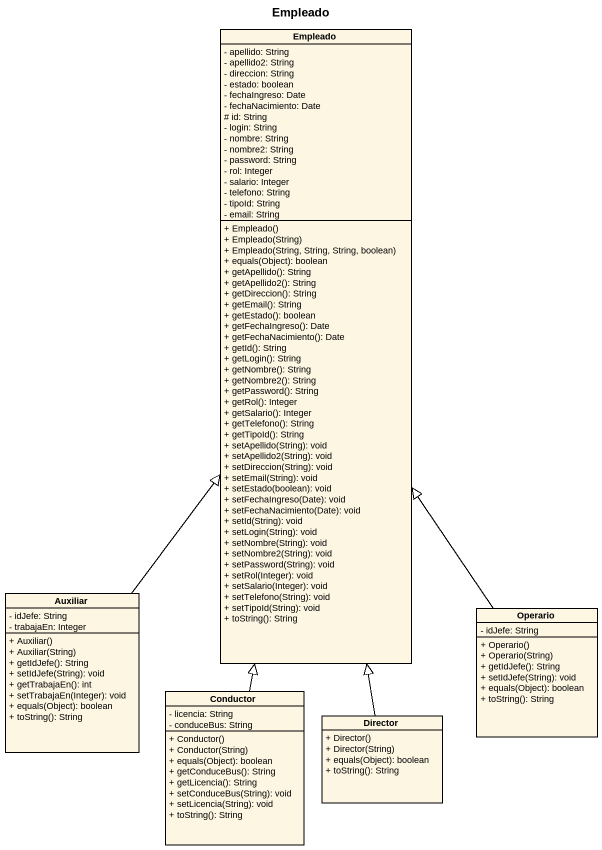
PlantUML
@startuml
title Empleado
hide circle
hide empty members
skinparam classAttributeIconSize 0
class Empleado {
  - apellido: String
  - apellido2: String
  - direccion: String
  - estado: boolean
  - fechaIngreso: Date
  - fechaNacimiento: Date
  # id: String
  - login: String
  - nombre: String
  - nombre2: String
  - password: String
  - rol: Integer
  - salario: Integer
  - telefono: String
  - tipoId: String
  - email: String
  + Empleado()
  + Empleado(String)
  + Empleado(String, String, String, boolean)
  + equals(Object): boolean
  + getApellido(): String
  + getApellido2(): String
  + getDireccion(): String
  + getEmail(): String
  + getEstado(): boolean
  + getFechaIngreso(): Date
  + getFechaNacimiento(): Date
  + getId(): String
  + getLogin(): String
  + getNombre(): String
  + getNombre2(): String
  + getPassword(): String
  + getRol(): Integer
  + getSalario(): Integer
  + getTelefono(): String
  + getTipoId(): String
  + setApellido(String): void
  + setApellido2(String): void
  + setDireccion(String): void
  + setEmail(String): void
  + setEstado(boolean): void
  + setFechaIngreso(Date): void
  + setFechaNacimiento(Date): void
  + setId(String): void
  + setLogin(String): void
  + setNombre(String): void
  + setNombre2(String): void
  + setPassword(String): void
  + setRol(Integer): void
  + setSalario(Integer): void
  + setTelefono(String): void
  + setTipoId(String): void
  + toString(): String
}
class Auxiliar {
  - idJefe: String
  - trabajaEn: Integer
  + Auxiliar()
  + Auxiliar(String)
  + getIdJefe(): String
  + setIdJefe(String): void
  + getTrabajaEn(): int
  + setTrabajaEn(Integer): void
  + equals(Object): boolean
  + toString(): String
}
class Operario {
  - idJefe: String
  + Operario()
  + Operario(String)
  + getIdJefe(): String
  + setIdJefe(String): void
  + equals(Object): boolean
  + toString(): String
}
class Conductor {
  - licencia: String
  - conduceBus: String
  + Conductor()
  + Conductor(String)
  + equals(Object): boolean
  + getConduceBus(): String
  + getLicencia(): String
  + setConduceBus(String): void
  + setLicencia(String): void
  + toString(): String
}
class Director {
  + Director()
  + Director(String)
  + equals(Object): boolean
  + toString(): String
}
Auxiliar -up-|> Empleado
Operario -up-|> Empleado
Conductor -up-|> Empleado
Director -up-|> Empleado
@enduml
